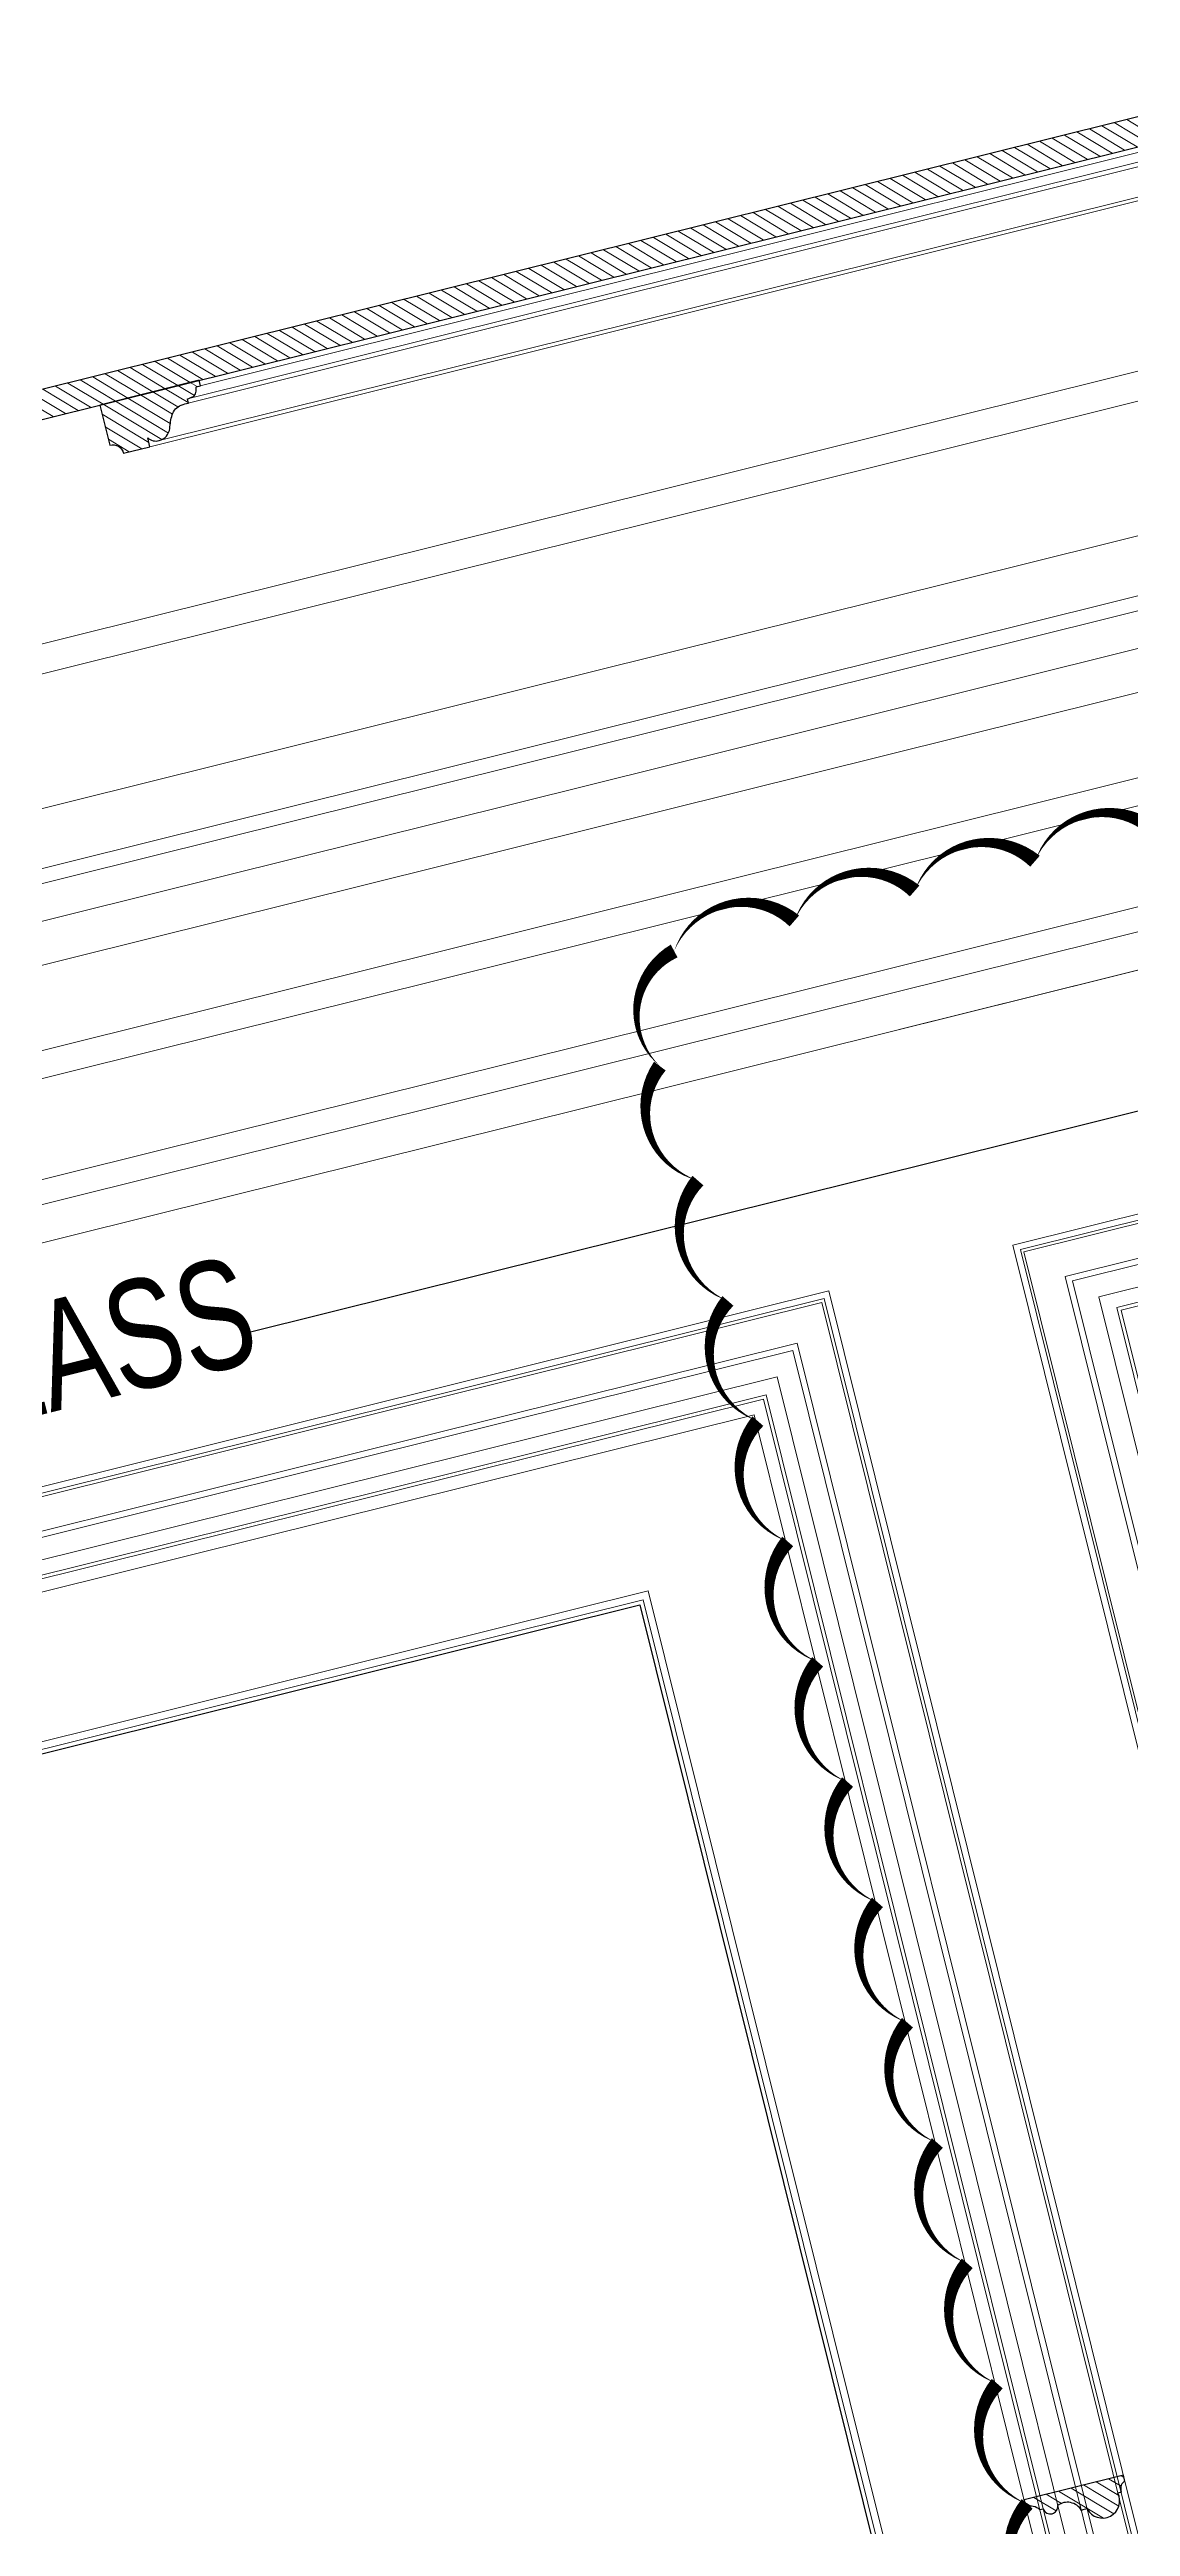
# Model space of a CAD drawing. Header units: inches. Extents: x 122939 to 389145, y 29603 to 574065.
# Drawn here: x 335037 to 335781, y 515031 to 516736 of the extents above; entities that cross this region are included whole.
import ezdxf

# ---------------------------------------------------------------- set-up
doc = ezdxf.new("R2010")
doc.units = ezdxf.units.IN
doc.header["$MEASUREMENT"] = 0
for name, color, linetype in [('48-TITLE', 7, 'Continuous'), ('A-DIMESNION-1', 7, 'Continuous'), ('CQ Grg Gypsum', 41, 'Continuous'), ('CQ PANEL DIMENSION', 1, 'Continuous'), ('CQ text label', 3, 'Continuous'), ('CQ_callout', 34, 'Continuous')]:
    doc.layers.add(name, color=color, linetype=linetype)
doc.layers.add('CQ gypsum 2', color=42, linetype='Continuous', lineweight=0)
doc.layers.add('CQ Gypsum Hatch', color=8, linetype='Continuous', lineweight=20)
doc.styles.add('DIM 50', font='romans.shx', dxfattribs={"width": 0.75, "height": 100})
doc.styles.get("Standard").update_dxf_attribs({"font": 'arial.ttf'})
doc.dimstyles.new('CQ Anno', dxfattribs={"dimscale": 40, "dimtxt": 2.2, "dimasz": 300, "dimexe": 1, "dimexo": 0.5, "dimgap": 0.5, "dimtad": 1, "dimrnd": 1, "dimdsep": 46, "dimtxsty": 'Standard', "dimblk": 'DOTSMALL', "dimcen": 0.0025, "dimdle": 0.5, "dimclrd": 8, "dimclre": 8, "dimclrt": 2, "dimazin": 2, "dimtfac": 1, "dimtix": 1, "dimtmove": 1, "dimatfit": 0, "dimfxl": 50, "dimtolj": 1, "dimtzin": 0, "dimlwd": -1, "dimarcsym": 1})
doc.dimstyles.get("Standard").update_dxf_attribs({"dimtxt": 0.18, "dimasz": 0.18, "dimexe": 0.18, "dimexo": 0.0625, "dimgap": 0.09, "dimtad": 0, "dimtih": 1, "dimtoh": 1, "dimdec": 4, "dimzin": 0, "dimdsep": 46, "dimtxsty": 'Standard', "dimcen": 0.09, "dimadec": 0, "dimazin": 0, "dimtfac": 1, "dimtdec": 4, "dimtofl": 0, "dimtmove": 0, "dimatfit": 3, "dimfxl": 1, "dimtolj": 1, "dimtzin": 0, "dimarcsym": 0})
pattern_1 = [(135, (0, 0), (-4.419417382415923, -4.41941738241592), [])]

# ---------------------------------------------------------------- blocks, each defined once
blk = doc.blocks.new('section ceiling c and d')
at = {"layer": 'CQ Gypsum Hatch'}
h = blk.add_hatch(dxfattribs=at)
h.set_pattern_fill('ANSI31', color=256, scale=50, angle=89.99999999999999, style=0)
h.set_pattern_definition(pattern_1)
h.paths.add_polyline_path([(233496.9999999944, -77495.99998771946), (233496.9999999944, -77475.99998771911), (230606.9172413638, -77475.99998771946), (230606.917241364, -77495.99998771946)])
h = blk.add_hatch(dxfattribs=at)
h.set_pattern_fill('ANSI31', color=256, scale=50, angle=89.99999999999999, style=0)
h.set_pattern_definition(pattern_1)
edge = h.paths.add_edge_path()
edge.add_line((231226.9172413643, -77495.99998620339), (231226.9172413643, -77524.37417744685))
edge.add_arc((231226.9172413645, -77532.1866774467), 7.812500000000001, 1.3585577107733116e-11, 90.0000000000137, ccw=False)
edge.add_line((231234.7297413641, -77532.18667744682), (231253.4797413641, -77532.18667744679))
edge.add_line((231253.4797413644, -77532.18667744659), (231253.4797413644, -77525.93667744656))
edge.add_arc((231260.4928317787, -77521.18439792737), 8.47157587388633, -145.8772603763317, -89.24547236078062)
edge.add_arc((231260.5403220714, -77519.82171479799), 9.833733145483603, -89.62670473501615, -20.30200273098136)
edge.add_arc((231312.800749199, -77537.37203851872), 45.30040932053805, 149.9023599859702, 161.8140736022473, ccw=False)
edge.add_arc((231282.3547696047, -77519.57261538494), 10.03429423482948, 95.94846852642189, 150.6541777273782, ccw=False)
edge.add_arc((231285.3868045391, -77545.49400170182), 36.13183004922328, 88.37531482490527, 96.47077684458998, ccw=False)
edge.add_line((231286.4112252306, -77509.37669691688), (231286.4112252306, -77506.42338870006))
edge.add_arc((231285.5617811844, -77482.52190204046), 23.91657625425081, -87.96460009575176, -77.96301683298313)
edge.add_arc((231289.7138108118, -77502.35558700998), 3.653872664903472, -76.78002055993193, -18.851236321748)
edge.add_arc((231276.6565162196, -77496.48165055882), 17.95877705049954, -23.13001326398787, -10.99314050803576)
edge.add_line((231294.2857500743, -77499.90623620606), (231297.4107500742, -77499.906236206))
edge.add_line((231297.4107500741, -77499.90623620577), (231297.4107500741, -77495.99998620574))
edge.add_line((231297.410750074, -77495.99998620595), (231226.9172413639, -77495.99998620596))
at = {"layer": 'CQ Grg Gypsum', "elevation": 6.81957297974918e-09}
blk.add_lwpolyline([(233496.9999999944, -77495.99998771946), (233496.9999999944, -77475.99998771911), (230606.9172413638, -77475.99998771946), (230606.917241364, -77495.99998771946)], close=True, dxfattribs=at)
at = {"layer": 'CQ Grg Gypsum', "elevation": 9.796163173958688e-07}
blk.add_lwpolyline([(231226.9172413639, -77495.99998771696), (231226.9172413639, -77524.37417896057, -0.4142135623730696), (231234.7297413636, -77532.18667896028), (231253.4797413634, -77532.18667896028), (231253.4797413638, -77525.93667896016, 0.2522580878900783), (231260.6043906651, -77529.6552407454, 0.3120623172866313), (231269.7631523157, -77523.23371130705, -0.0520215070008044), (231273.6080999861, -77514.65501266788, -0.2433378965035784), (231281.3148760155, -77509.59235226747, -0.0353378151643051), (231286.4112252305, -77509.37669843028), (231286.4112252307, -77506.42339021305, 0.0436678643667718), (231290.5494162301, -77505.91263069917, 0.2582860905383594), (231293.1716922969, -77503.53619899455, 0.0530066584703844), (231294.2857500737, -77499.90623771958), (231297.4107500741, -77499.90623771917), (231297.4107500737, -77495.99998771923), (231226.9172413636, -77495.99998771906)], format="xyb", dxfattribs=at)
blk = doc.blocks.new('_DotSmall')
at = {"color": 0, "linetype": 'ByBlock', "const_width": 0.5}
blk.add_lwpolyline([(-0.0625, 0, 1), (0.0625, 0, 1)], format="xyb", close=True, dxfattribs=at)
blk = doc.blocks.new('*D285')
at = {"layer": 'A-DIMESNION-1', "color": 8, "lineweight": -2, "ltscale": 0.05, "transparency": 16777216}
for p, q in [((336598.6811663891, 519154.1318657439), (331167.4163175133, 517802.8423725131)), ((334379.5102671743, 512815.8430038297), (332523.0870192619, 512353.9680447375))]:
    blk.add_line(p, q, dxfattribs=at)
at = {"layer": 'A-DIMESNION-1', "color": 8, "ltscale": 0.05, "transparency": 16777216}
blk.add_line((332564.3180491323, 512353.9213989971), (331203.8185889239, 517822.204052093), dxfattribs=at)
at = {"layer": 'Defpoints', "color": 0, "linetype": 'Continuous', "ltscale": 0.05, "transparency": 16777216}
for p in [(336618.0894917094, 519158.9606242037, 0.001097193219867374), (331206.2329681538, 517812.4998894328), (334398.9185924946, 512820.6717622895)]:
    blk.add_point(p, dxfattribs=at)
at = {"layer": 'A-DIMESNION-1', "color": 8, "linetype": 'Continuous', "ltscale": 0.05, "transparency": 16777216, "xscale": 20, "yscale": 20, "zscale": 20}
for p, rotation in [((331206.2329681538, 517812.4998894328), 103.9714232843947), ((332561.9036699024, 512363.6255616571), 283.9714232843947)]:
    blk.add_blockref('_DotSmall', p, dxfattribs=dict(at, rotation=rotation))
at = {"layer": 'A-DIMESNION-1', "color": 2, "linetype": 'Continuous', "ltscale": 0.05, "transparency": 16777216, "insert": (331911.691423244, 515094.9353070772), "char_height": 44, "attachment_point": 5, "rotation": 283.97142328439463}
blk.add_mtext('\\A1;5615', dxfattribs=at)
blk = doc.blocks.new('*D290')
at = {"layer": 'A-DIMESNION-1', "color": 8, "lineweight": -2, "ltscale": 0.05, "transparency": 16777216}
for p, q in [((336598.6811663891, 519154.1318657438), (331393.044613985, 517858.9783104357)), ((334450.1892604888, 516337.0788991863), (331927.8263775718, 515709.5192870811))]:
    blk.add_line(p, q, dxfattribs=at)
at = {"layer": 'A-DIMESNION-1', "color": 8, "ltscale": 0.05, "transparency": 16777216}
blk.add_line((331969.0574074422, 515709.4726413407), (331429.4468853956, 517878.3399900154), dxfattribs=at)
at = {"layer": 'Defpoints', "color": 0, "linetype": 'Continuous', "ltscale": 0.05, "transparency": 16777216}
for p in [(336618.0894917094, 519158.9606242036, 0.001097193219867374), (331431.8612646255, 517868.6358273553), (334469.597585809, 516341.9076576461, 0.00167705233184395)]:
    blk.add_point(p, dxfattribs=at)
at = {"layer": 'A-DIMESNION-1', "color": 8, "linetype": 'Continuous', "ltscale": 0.05, "transparency": 16777216, "xscale": 20, "yscale": 20, "zscale": 20}
for p, rotation in [((331431.8612646255, 517868.6358273553), 103.9714232843946), ((331966.6430282123, 515719.1768040007), 283.9714232843946)]:
    blk.add_blockref('_DotSmall', p, dxfattribs=dict(at, rotation=rotation))
at = {"layer": 'A-DIMESNION-1', "color": 2, "linetype": 'Continuous', "ltscale": 0.05, "transparency": 16777216, "insert": (331726.8752506349, 516800.7788972104), "char_height": 44, "attachment_point": 5, "rotation": 283.97142328439463}
blk.add_mtext('\\A1;2215', dxfattribs=at)
blk = doc.blocks.new('DOT')
at = {"layer": '48-TITLE'}
h = blk.add_hatch(color=256, dxfattribs=at)
h.dxf.hatch_style = 1
edge = h.paths.add_edge_path()
edge.add_arc((0, -1.025964835931518), 1.025964835931518, 0, 360)
blk.add_circle((0, -1.025964835931518), 1.025964835931518, dxfattribs=at)

msp = doc.modelspace()

# ---------------------------------------------------------------- hatches: boundary and pattern name
at = {"layer": 'CQ Gypsum Hatch'}
h = msp.add_hatch(dxfattribs=at)
h.set_pattern_fill('ANSI31', color=256, scale=49.99999999999999, angle=283.9714232829857, style=0)
h.set_pattern_definition([(328.9714232829857, (568331.3545408826, 484184.8278309304), (3.221659560689482, 5.355689467754646), [])])
edge = h.paths.add_edge_path()
edge.add_arc((335761.5413813084, 515048.997347871), 11.87903636255243, 567.9175131009895, 746.6877454087877)
edge.add_line((335772.1549138682, 515054.3325546622), (335774.4100620923, 515054.8936317198))
edge.add_ellipse((335778.6188826575, 515055.9407791461), major_axis=(-1.577489809870326, 6.34043630001133), ratio=0.6638061429967712, start_angle=0, end_angle=90, ccw=False)
edge.add_line((335777.0413928476, 515062.281215446), (335775.9340042376, 515066.7321646042))
edge.add_line((335775.9340042376, 515066.7321646043), (335707.5567744063, 515049.7200256627))
edge.add_line((335707.5567744063, 515049.7200256627), (335708.7887905558, 515044.7681585459))
edge.add_arc((335711.9618005203, 515035.567092331), 9.73281109047891, 407.892008660156, 469.0268777661529, ccw=False)
edge.add_line((335718.4879433105, 515042.7876928601), (335720.7953601648, 515043.3617742644))
edge.add_arc((335725.6373964603, 515045.1256280388), 5.153299489080544, 560.0156370494029, 727.9272095361599)
edge.add_arc((335737.3825070824, 515036.8372545377), 11.18424105332716, 390.08729948718235, 486.4262000908727, ccw=False)
edge.add_spline(control_points=[(335747.0598122091, 515042.4441265239), (335748.3881403977, 515042.7746123269), (335749.7164685883, 515043.1050981304), (335751.0447967771, 515043.4355839334)], knot_values=[0, 0, 0, 0, 0.1671919628781495, 0.1671919628781495, 0.1671919628781495, 0.1671919628781495], degree=3, periodic=0)

# ---------------------------------------------------------------- linework, layer by layer
at = {"color": 2}
msp.add_lwpolyline([(335730.2684484194, 514964.0569034141, 0, 10, -0.52056705), (335709.7011355115, 515046.8943076626, 0, 10, -0.52056705), (335689.101321566, 515129.6528588418, 0, 10, -0.52056705), (335668.4593811715, 515212.4858697255, 0, 10, -0.52056705), (335647.8930999789, 515295.3255445816, 0, 10, -0.52056705), (335627.2941254949, 515378.0824865682, 0, 10, -0.52056705), (335606.6503549725, 515460.9148366905, 0, 10, -0.52056705), (335586.0851209164, 515543.756784823, 0, 10, -0.52056705), (335565.4869638683, 515626.5121236482, 0, 10, -0.52056705), (335544.8413699284, 515709.3438041562, 0, 10, -0.52056705), (335524.2771982523, 515792.1880278499, 0, 10, -0.52056705), (335503.6798364723, 515874.9417698183, 0, 10, -0.52056705), (335483.0324261375, 515957.7727719741, 0, 10, -0.52056705), (335456.8048632196, 516036.5516123497, 0, 10, -0.52056705), (335466.6646008797, 516115.7816649152, 0, 10, -0.52056705), (335549.4479950945, 516136.5084612223, 0, 10, -0.52056705), (335632.249789309, 516157.1101567585, 0, 10, -0.52056705), (335715.0930088583, 516177.5945013486, 0, 10, -0.52056705), (335797.8780650774, 516198.3166177333, 0, 10, -0.52056705)], format="xyseb", dxfattribs=at)
at = {"layer": 'CQ Grg Gypsum'}
for p, q in [((335775.9340042376, 515066.7321646043, -0.006374387490455406), (335707.5567744063, 515049.7200256627, -0.006374387490455406)), ((335777.0413928478, 515062.2812154454, -0.006374387490455406), (335775.9340042376, 515066.7321646043, -0.006374387490455406)), ((335707.5567744063, 515049.7200256627, -0.006374387490455406), (335708.7887905561, 515044.768158546, -0.006374387490455406)), ((335774.4100620914, 515054.8936317196, -0.006374387490455406), (335772.154913548, 515054.3325545826, -0.006374387490455406)), ((335720.7953601661, 515043.3617742647, -0.006374387490455406), (335718.4879433096, 515042.7876928599, -0.006374387490455406))]:
    msp.add_line(p, q, dxfattribs=at)
for centre, radius, start, end in [((335737.3825070824, 515036.8372545377, -0.006374387490455406), 11.18424105331578, 30.08729949452878, 126.4262001059245), ((335761.5413813084, 515048.997347871, -0.006374387490455406), 11.87903636259608, 207.917513101247, 26.68775262058209), ((335711.96180052, 515035.567092331, -0.006374387490455406), 9.732811090518279, 47.89200865928009, 109.0268777643571), ((335725.6373964603, 515045.1256280388, -0.006374387490455406), 5.153299489085096, 200.0156370513234, 7.927209527989824)]:
    msp.add_arc(centre, radius, start, end, dxfattribs=at)
msp.add_ellipse((335778.6188826575, 515055.9407791461, -0.006374387490455406), major_axis=(-1.577489809870326, 6.34043630001133), ratio=0.6638061429967712, start_param=0, end_param=1.570796326794897, dxfattribs=at)
msp.add_spline([(335751.0447967771, 515043.4355839334, -0.006374387490455406), (335747.0598122091, 515042.4441265239, -0.006374387490455406)], degree=3, dxfattribs=at)
at = {"layer": 'CQ gypsum 2'}
for p, q in [((339998.5299605586, 517562.9238238899, 0.001995015583927913), (334622.263226158, 516225.317768573, 0.001995949740780844)), ((340003.3587190179, 517543.5154985695, 0.001995015583927913), (334627.0919846173, 516205.9094432527, 0.001995949740780844)), ((339460.0662966139, 517546.2379536747, 0.001995796257131191), (335105.7691923782, 516462.8962109205, 0.001996922537525463)), ((340430.7651005569, 517479.5496227772, 0.001995853726438886), (334279.4883865543, 515949.1223975184, 0.001996922545673597)), ((340078.4610267163, 517469.4571203899, 0.001994997036241295), (334595.4485030532, 516105.2928935478, 0.001995949740780844)), ((340437.8210704883, 517451.1894222166, 0.001995853726438873), (334286.5443564123, 515920.7621969396, 0.001996922545673597)), ((340112.3789502854, 517436.6764178228, 0.001994988605474651), (334580.8456133215, 516060.440294833, 0.001995949740780844)), ((340134.2016548357, 517431.8010136214, 0.001994981860861336), (334563.8516672307, 516045.9073737134, 0.001995949740780844)), ((340503.3663969919, 517408.571235701, 0.001995834813945369), (334243.2443542408, 515851.0634770499, 0.001996922545673597)), ((340513.3491238721, 517391.8031913351, 0.001995833844815007), (334247.6495345769, 515832.907748553, 0.001996922545673597)), ((340609.9868031038, 517346.3445404893, 0.001995805041236645), (334178.5166371755, 515746.2056590812, 0.001996922545673597)), ((340618.9549335992, 517331.4406823777, 0.001995804199610168), (334182.6410324706, 515730.0966878578, 0.001996922545673597)), ((340643.8045351536, 517311.2727873069, 0.001995797709551086), (334170.1389958694, 515700.6357684932, 0.001996922545673597)), ((336985.5726297673, 516957.1368198718, 0.001997331480084996), (335131.5062050638, 516495.8482344497, 0.001997331480084996)), ((336983.9991420055, 516963.46117066, 0.001997331480084996), (335137.5742842965, 516504.0737941603, 0.001997331480084996)), ((336986.2856703692, 516954.2708815393, 0.001997331480084996), (335130.2310165782, 516492.4876280885, 0.001997331480084996)), ((336998.6286117181, 516936.4450383461, 0.001996434561669513), (335112.0718827655, 516467.0729202699, 0.001996922537525463))]:
    msp.add_line(p, q, dxfattribs=at)
for points, elevation in [([(336300.2900929943, 513499.8268922602), (335699.7964191576, 515913.4031091715), (339193.2954115206, 516782.5797400026), (339793.7890853573, 514369.0035230911)], -0.006374387490455406), ([(336304.4989135595, 513500.8740396865), (335705.0523871491, 515910.2414360326), (339190.1337383817, 516777.3237720111), (339789.5802647921, 514367.9563756649)], -0.006374387490455406), ([(336306.473217825, 513501.365243243), (335707.5178949711, 515908.7583353236), (339188.6506376727, 516774.8582641891), (339787.6059605266, 514367.4651721083)], -0.006374387490455406), ([(336329.1964983257, 513507.0187569352), (335735.8946891641, 515891.6885685151), (339171.5808708642, 516746.4814699962), (339764.8826800258, 514361.8116584161)], -0.006374387490455406), ([(336333.1608054019, 513508.0050698196), (335740.8453091247, 515888.7105743234), (339168.6028766725, 516741.5308500355), (339760.9183729498, 514360.8253455317)], -0.006374387490455406), ([(336347.7448670284, 513511.6335596449), (335759.0578605764, 515877.7550025222), (339157.6473048712, 516723.3182985838), (339746.3343113232, 514357.1968557064)], -0.006374387490455406), ([(336357.6901526303, 513514.107929854), (335771.4775163875, 515870.2840871293), (339150.1763894784, 516710.8986427728), (339736.3890257213, 514354.7224854974)], -0.006374387490455406), ([(336359.9975694846, 513514.6820112583), (335774.359014646, 515868.5507516793), (339148.4430540283, 516708.0171445142), (339734.081608867, 514354.1484040931)], -0.006374387490455406), ([(335621.6629493117, 516061.7724689675), (337426.6395272753, 516510.8475836848)], -0.004376301902244832)]:
    msp.add_lwpolyline(points, dxfattribs=dict(at, elevation=elevation))
at = {"layer": 'CQ gypsum 2', "elevation": -0.006374387490455406}
for points in [[(335956.043418137, 514342.8147999934), (334403.3709245478, 513956.5125140296), (334020.4522654043, 515495.5851287583), (335573.1247589936, 515881.8874147221)], [(335950.7874501441, 514345.976473133), (334406.5325976875, 513961.7684820223), (334025.7082333973, 515492.4234556186), (335569.9630858538, 515876.6314467293)], [(335947.9712244649, 514347.6705445386), (334408.2266690931, 513964.5847077015), (334028.5244590765, 515490.729384213), (335568.2690144483, 515873.8152210501)], [(335919.95734542, 514364.5220034965), (334425.078128051, 513992.5985867465), (334056.5383381214, 515473.877925255), (335551.4175554903, 515845.8013420052)], [(335914.9809034384, 514367.5155306576), (334428.0716552121, 513997.5750287281), (334061.5147801029, 515470.884398094), (335548.4240283293, 515840.8249000236)], [(335896.7829828279, 514378.4623014278), (334439.0184259822, 514015.7729493387), (334079.7127007135, 515459.9376273238), (335537.4772575592, 515822.626979413)], [(335884.3623209056, 514385.9338220364), (334446.4899465908, 514028.1936112609), (334092.1333626358, 515452.4661067151), (335530.0057369505, 515810.2063174908)], [(335881.4808226457, 514387.6671574873), (334448.2232820417, 514031.0751095208), (334095.0148608958, 515450.7327712643), (335528.2724014997, 515807.3248192308)], [(335870.6540493642, 514394.179890883), (334454.7360154374, 514041.9018828023), (334105.8416341771, 515444.2200378687), (335521.7596681039, 515796.4980459494)], [(335749.4686304657, 514467.0777251882), (334527.6338497426, 514163.0873017008), (334227.0270530757, 515371.3222035634), (335448.8618337987, 515675.3126270508)], [(335743.4179007107, 514470.717479039), (334531.2736035935, 514169.1380314557), (334233.0777828306, 515367.6824497125), (335445.2220799479, 515669.2618972959)]]:
    msp.add_lwpolyline(points, close=True, dxfattribs=at)
at = {"layer": 'CQ PANEL DIMENSION', "elevation": -0.006374387490455406}
msp.add_lwpolyline([(335739.782338144, 514472.904414068), (334533.4605386225, 514172.7735940224), (334236.7133453974, 515365.4955146836), (335443.0351449189, 515665.6263347293)], close=True, dxfattribs=at)

# ---------------------------------------------------------------- block references
at = {"layer": 'CQ Grg Gypsum', "color": 0, "rotation": 13.97142328298569}
msp.add_blockref('section ceiling c and d', (91974.42076312043, 535868.0314766474, 0.001995942921208067), dxfattribs=at)

# ---------------------------------------------------------------- texts
at = {"layer": 'CQ text label', "color": 3, "ltscale": 500, "insert": (334301.3558408981, 515692.2903164336, -0.01556083606510062), "char_height": 74.99999999999996, "width": 1867.39225155131, "attachment_point": 1, "rotation": 13.971423282970616, "style": 'DIM 50'}
msp.add_mtext('{\\fCityBlueprint|b0|i0|c2|p2;CLEAR BEVELED GLASS}', dxfattribs=at)

# ---------------------------------------------------------------- dimensions: what is measured, and where the dimension line sits
at = {"layer": 'A-DIMESNION-1', "color": 64, "linetype": 'Continuous', "ltscale": 0.05}
for base, p1, angle, picture, middle in [((331206.2329681538, 517812.4998894328, 0.0003188974089370978), (334398.9185924945, 512820.6717622894, 0.0003188974089370978), 103.9714232843946, '*D285', (331911.691423244, 515094.9353070772, 0.0003188974089370978)), ((331431.8612646255, 517868.6358273553, 0.0003188974089370978), (334469.5975858091, 516341.9076576462, 0.001995949740781048), 283.9714232843946, '*D290', (331726.8752506349, 516800.7788972104, 0.0003188974089370978))]:
    dim = msp.add_linear_dim(base=base, p1=p1, p2=(336618.0894917094, 519158.9606242037, 0.001416090628804472), angle=angle, dimstyle='CQ Anno', override={"dimscale": 0, "dimasz": 1, "dimexe": 2, "dimexo": 1, "dimgap": 0.3, "dimcen": 0.005}, dxfattribs=at)
    dim.commit()
    dim.dimension.update_dxf_attribs({"geometry": picture, "text_midpoint": middle})

# ---------------------------------------------------------------- leaders
at = {"layer": 'CQ_callout'}
msp.add_leader([(336105.6451743246, 515727.5692648144, -0.01556083606510062), (335811.9759806726, 516011.9401906023, -0.01556083606510062), (335173.1886216962, 515853.010977883, -0.01556083606510062)], dimstyle='Standard', override={"dimasz": 10, "dimldrblk": 'Dot', "dimfxl": 0.1, "dimarcsym": 2}, dxfattribs=at)

doc.saveas('drawing.dxf')
